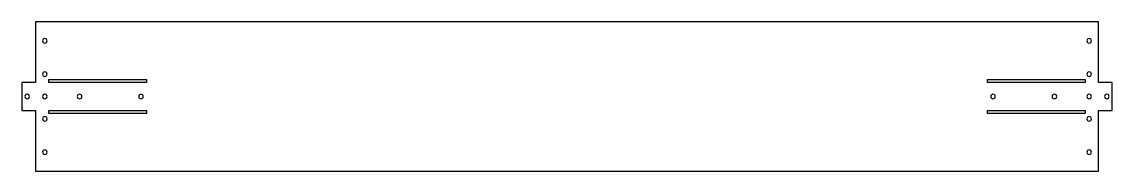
# Model space of a CAD drawing. Header units: millimetres. Extents: x -10 to 806, y 0 to 112.
import ezdxf

# ---------------------------------------------------------------- set-up
doc = ezdxf.new("R2010")
doc.units = ezdxf.units.MM

msp = doc.modelspace()

# ---------------------------------------------------------------- linework, layer by layer
at = {"layer": 'INTERIOR_PROFILES'}
for points in [[(83, 68.79), (83, 66.52), (10, 66.52), (10, 68.79)], [(786, 66.52), (713, 66.52), (713, 68.79), (786, 68.79)], [(10, 43.26), (10, 45.52), (83, 45.52), (83, 43.26)], [(786, 43.26), (713, 43.26), (713, 45.52), (786, 45.52)]]:
    msp.add_lwpolyline(points, close=True, dxfattribs=at)
at = {"layer": 'INTERIOR_PROFILES', "extrusion": (0, 0, -1)}
for centre in [(-7, 97.79), (-789, 97.79), (-7, 72.79), (-789, 72.79), (6.26, 56.02), (-7, 56.02), (-33, 56.02), (-79, 56.02), (-717, 56.02), (-763, 56.02), (-789, 56.02), (-802.26, 56.02), (-7, 39.26), (-789, 39.26), (-7, 14.26), (-789, 14.26)]:
    msp.add_circle(centre, 1.7, dxfattribs=at)
at = {"layer": 'OUTER_PROFILES'}
msp.add_lwpolyline([(796, 7), (796, 9.26), (796, 43.26), (796, 45.52), (806.26, 45.52), (806.26, 66.52), (796, 66.52), (796, 68.79), (796, 102.79), (796, 105.05), (796, 112.05), (0, 112.05), (0, 105.05), (0, 68.79), (0, 66.52), (-10.26, 66.52), (-10.26, 45.52), (0, 45.52), (0, 43.26), (0, 9.26), (0, 7), (0, 0), (796, 0)], close=True, dxfattribs=at)

doc.saveas('drawing.dxf')
